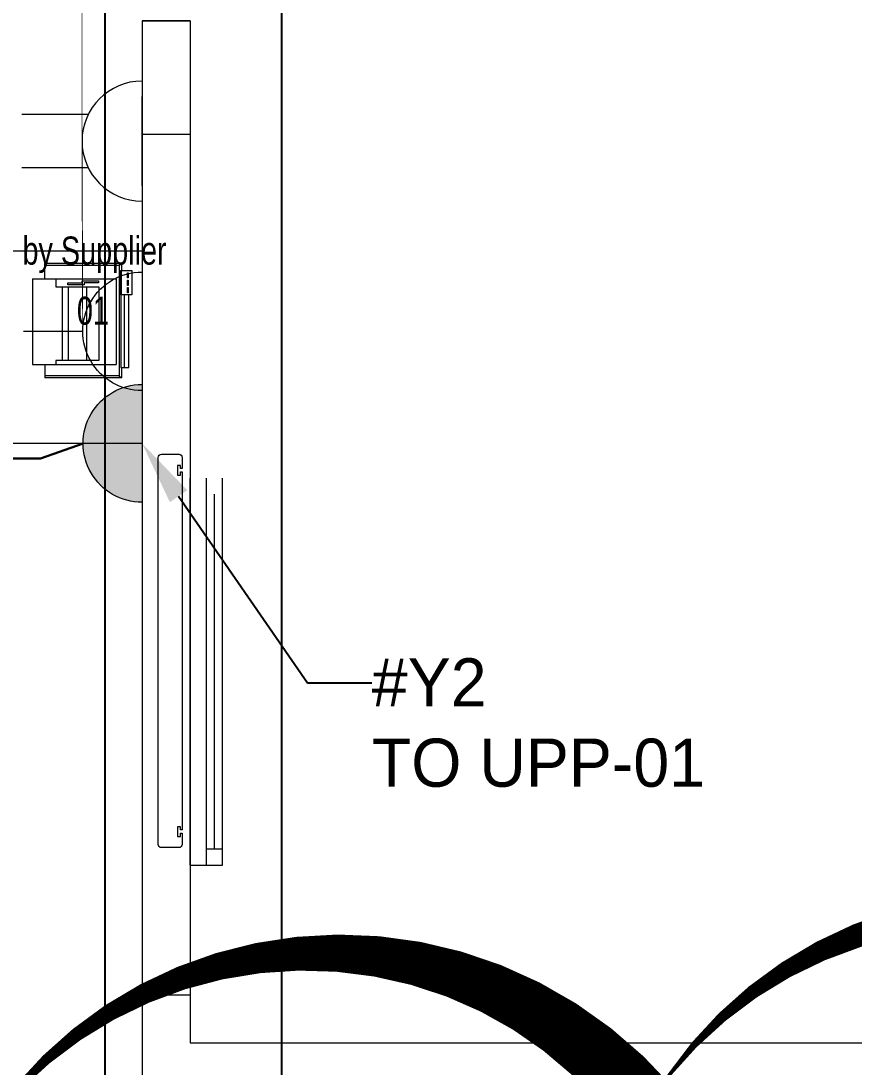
# Model space of a CAD drawing. Header units: metres. Extents: x 75097 to 220695, y -1557923 to -1361206.
# Drawn here: x 107551 to 110144, y -1400610 to -1397353 of the extents above; entities that cross this region are included whole.
import ezdxf
from ezdxf import colors
from ezdxf.entities.mleader import LeaderData, LeaderLine
from ezdxf.math import Vec2, Vec3

# ---------------------------------------------------------------- set-up
doc = ezdxf.new("R2010")
doc.units = ezdxf.units.M
doc.layers.get('0').update_dxf_attribs({"lineweight": 0})
for name, color, linetype, lineweight in [('A-100 - Copy$0$Aluminum', 8, 'Continuous', 0), ('A-100 - Copy$0$Medical Equipment and Furniture', 8, 'Continuous', 0), ('A-100 - Copy$0$Walls', 8, 'Continuous', 0), ('A-100 - Copy$0$Wooden Joinery', 8, 'Continuous', 0), ('E-LG', 245, 'Continuous', 30)]:
    doc.layers.add(name, color=color, linetype=linetype, lineweight=lineweight)
doc.layers.add('A-100 - Copy$0$axes', color=8, linetype='Continuous')
for name, color, linetype, lineweight, true_color in [('E-POWR', 7, 'Continuous', 9, 0x4e7e3e), ('E-PW', 7, 'Continuous', 9, 0x4e7e3e), ('REV 01', 7, 'Continuous', 0, 0xe41b4d)]:
    doc.layers.add(name, color=color, linetype=linetype, lineweight=lineweight, true_color=true_color)
doc.styles.add('A-100 - Copy$0$X3G_ENTITY_257CFD', font='swisscl.ttf', dxfattribs={"height": 200})
doc.styles.get("Standard").update_dxf_attribs({"font": 'GOTHIC.TTF'})

# ---------------------------------------------------------------- blocks, each defined once
blk = doc.blocks.new('GI-041_dwg_E-SKT2-3902840-GI-041')
at = {"layer": 'E-POWR'}
blk.add_line((0.1982021146646263, -2.45581446779e-05), (-0.1982021168377471, -2.45581446779e-05), dxfattribs=at)
at = {"layer": 'E-PW'}
for p, q in [((-0.0878750364168251, 0.1765242649987976), (-0.0878750364168251, 0.3943528604652037)), ((0.08778754864800098, 0.1765677902202692), (0.08778754864800098, 0.3943963854908987)), ((-0.146567685122136, -3.63165017916e-05), (0.146567685122136, -3.63165017916e-05))]:
    blk.add_line(p, q, dxfattribs=at)
blk.add_arc((0, 0), 0.1971873175250299, 0.0141965466676067, 180.0141965466672, dxfattribs=at)
blk = doc.blocks.new('NORMAL SOCKET')
at = {"layer": 'E-POWR'}
for p, q in [((1.421169145032763e-06, 307.6799999489449), (2.84230918623507e-06, 615.359999897657)), ((-307.6799955585448, 4.654284566640854e-07), (307.6799955138122, -4.654284566640854e-07))]:
    blk.add_line(p, q, dxfattribs=at)
blk.add_ellipse((0, 0), major_axis=(32.75230417925279, 305.931804444962), ratio=0.9999999853257265, start_param=4.819040293203757, end_param=7.960632946793556, dxfattribs=at)
blk = doc.blocks.new('GI-041_dwg_UPS-E-SKT1-3902843-GI-041')
at = {"layer": 'E-POWR'}
blk.add_hatch(color=256, dxfattribs=at).paths.add_polyline_path([(-0.198721839115216, -0.0004678860423045308), (0.1987218393664737, -0.0004678859802649072), (0.1929473439593904, 0.04708936302624725), (0.1759594502564358, 0.09188275760414599), (0.1487454328911434, 0.131309068477926), (0.1128868716338571, 0.163076981768409), (0.07046773572428298, 0.1853402618268195), (0.02395327115419768, 0.1968050477398926), (-0.02395327046878177, 0.1968050478231651), (-0.07046773507872091, 0.1853402620717944), (-0.1128868710656941, 0.1630769821608487), (-0.1487454324334177, 0.1313090689950254), (-0.1759594499357706, 0.0918827582158533), (-0.1929473437944459, 0.04708936369701413)], flags=0)
for p, q in [((0, 0.1982539537129924), (0, 0.3969977126980666)), ((-0.1987218391150236, -0.0004678860423155128), (0.1987218397553079, -0.0004678860423155128)), ((-0.1473219806794077, -0.0004678855766542255), (0.1473219828912988, -0.0004678855766542255))]:
    blk.add_line(p, q, dxfattribs=at)
blk.add_arc((0, -0.0004678856348618864), 0.1987218393666664, 359.999999897387, 179.9999998973871, dxfattribs=at)
blk = doc.blocks.new('A-100 - Copy$0$ITPPLT2C-P')
for p, q in [((0, 0), (0, -0.2262204004218802)), ((0.025182078126818, 0), (0, 0)), ((0.0139469971181825, 0), (0.0139469971181825, -0.2262204004218802)), ((0.025182078126818, 0), (0.0139469971181825, 0)), ((0.0228575785877183, 0.0317681601154618), (0.2618394660530612, 0.0317681601154618)), ((0.0304122020024806, 0.025569494755473), (0.0228575785877183, 0.0317681601154618)), ((0.0228575785877183, 0), (0.0228575785877183, 0.0317681601154618)), ((0.025182078126818, -0.2262204004218802), (0.025182078126818, 0)), ((0.0304122020024806, -0.3182318398612551), (0.0304122020024806, 0.025569494755473)), ((0.0304122020024806, 0.025569494755473), (0.2618394660530612, 0.025569494755473)), ((0.2618394660530612, -0.0095885605551302), (0.2618394660530612, 0.0317681601154618)), ((0.0400976167293266, -0.2768751191906631), (0.0400976167293266, -0.0095885605551302)), ((0.2999999999301508, -0.0095885605551302), (0.0400976167293266, -0.0095885605551302)), ((0.0939485223498196, -0.2514993327204138), (0.0939485223498196, -0.0221795996185392)), ((0.0939485223498196, -0.0221795996185392), (0.2274135366315022, -0.0221795996185392)), ((0.1321090562269092, -0.2514993327204138), (0.1321090562269092, -0.0221795996185392)), ((0.1894467110978439, -0.2514993327204138), (0.1894467110978439, -0.0221795996185392)), ((0.2082364155212417, -0.2514993327204138), (0.2082364155212417, -0.0221795996185392)), ((0.2274135366315022, -0.0221795996185392), (0.2274135366315022, -0.0095885605551302)), ((0.2999999999301508, -0.2768751191906631), (0.2999999999301508, -0.0095885605551302)), ((-0.0091042898129672, -0.2262204004218802), (0.0267317444086075, -0.2262204004218802)), ((-0.0091042898129672, -0.3023477597744204), (-0.0091042898129672, -0.2262204004218802)), ((-0.0087168732425198, -0.2262204004218802), (0.0236324117286131, -0.2262204004218802)), ((-0.0087168732425198, -0.3023477597744204), (-0.0087168732425198, -0.2262204004218802)), ((0, -0.2262204004218802), (0.025182078126818, -0.2262204004218802)), ((0.0139469971181825, -0.2262204004218802), (0.025182078126818, -0.2262204004218802)), ((0.0236324117286131, -0.2262204004218802), (0.0236324117286131, -0.3023477597744204)), ((0.0267317444086075, -0.2262204004218802), (0.0267317444086075, -0.3023477597744204)), ((0.0023244994226843, -0.2494653956382535), (0.0023244994226843, -0.2333876072661951)), ((0.0023244994226843, -0.2333876072661951), (0.0044552907347679, -0.2333876072661951)), ((0.0044552907347679, -0.2494653956382535), (0.0023244994226843, -0.2494653956382535)), ((0.0023244994226843, -0.2721292659989558), (0.0023244994226843, -0.2562451859121211)), ((0.0023244994226843, -0.2562451859121211), (0.0044552907347679, -0.2562451859121211)), ((0.0044552907347679, -0.2333876072661951), (0.0044552907347679, -0.2494653956382535)), ((0.0044552907347679, -0.2562451859121211), (0.0044552907347679, -0.2721292659989558)), ((0.2274135366315022, -0.2514993327204138), (0.0939485223498196, -0.2514993327204138)), ((0.1394699712982401, -0.2575042898533866), (0.1900278360117227, -0.2575042898533866)), ((0.1394699712982401, -0.2640903717838228), (0.1394699712982401, -0.2575042898533866)), ((0.1900278360117227, -0.2575042898533866), (0.1900278360117227, -0.2640903717838228)), ((0.2274135366315022, -0.2768751191906631), (0.2274135366315022, -0.2514993327204138)), ((0.0044552907347679, -0.2721292659989558), (0.0023244994226843, -0.2721292659989558)), ((0.0023244994226843, -0.2949868446448818), (0.0023244994226843, -0.2792964728432707)), ((0.0023244994226843, -0.2792964728432707), (0.0044552907347679, -0.2792964728432707)), ((0.0044552907347679, -0.2792964728432707), (0.0044552907347679, -0.2949868446448818)), ((0.2999999999301508, -0.2768751191906631), (0.0400976167293266, -0.2768751191906631)), ((0.0947233554907143, -0.2700953289167955), (0.0947233554907143, -0.2640903717838228)), ((0.0947233554907143, -0.2640903717838228), (0.1394699712982401, -0.2640903717838228)), ((0.1456686367746443, -0.2700953289167955), (0.0947233554907143, -0.2700953289167955)), ((0.1900278360117227, -0.2640903717838228), (0.1456686367746443, -0.2640903717838228)), ((0.1456686367746443, -0.2640903717838228), (0.1456686367746443, -0.2700953289167955)), ((0.2618394660530612, -0.2768751191906631), (0.2618394660530612, -0.3246242135646753)), ((0.0267317444086075, -0.3023477597744204), (-0.0091042898129672, -0.3023477597744204)), ((0.0236324117286131, -0.3023477597744204), (-0.0087168732425198, -0.3023477597744204)), ((0.0044552907347679, -0.2949868446448818), (0.0023244994226843, -0.2949868446448818)), ((0.0228575785877183, -0.3246242135646753), (0.0228575785877183, -0.3023477597744204)), ((0.0304122020024806, -0.3182318398612551), (0.0228575785877183, -0.3246242135646753)), ((0.0228575785877183, -0.3246242135646753), (0.2618394660530612, -0.3246242135646753)), ((0.0304122020024806, -0.3182318398612551), (0.2618394660530612, -0.3182318398612551))]:
    blk.add_line(p, q)
blk = doc.blocks.new('A-100 - Copy')
at = {"layer": 'A-100 - Copy$0$Aluminum'}
for p, q in [((108078.2743959585, -1399981.357543816, -0.9457459681705447), (108078.2743959585, -1398776.745253486, -0.9457453140116856)), ((108128.2743959585, -1399981.357543816, -0.9457459681705447), (108128.2743959585, -1398776.745253486, -0.9457453140116856)), ((108178.2743959585, -1399981.357543816, -0.9457459681705447), (108178.2743959585, -1398776.745253486, -0.9457453140116856)), ((108153.2743959585, -1399931.357543816, -0.9457459681705447), (108153.2743959585, -1398826.745253486, -0.9457453140116856)), ((108178.2743959581, -1399931.357543816, -0.9457459681705447), (108128.2743959581, -1399931.357543816, -0.9457459681705447)), ((108078.2743959585, -1399981.357543816, -0.9457459681705447), (108178.2743959585, -1399981.357543816, -0.9457459681705447))]:
    blk.add_line(p, q, dxfattribs=at)
at = {"layer": 'A-100 - Copy$0$Aluminum', "elevation": -1.178054086281577e-06}
for points in [[(108078.2743959581, -1397352.689813331), (107928.2743959581, -1397352.689813331), (107928.2738487837, -1400385.189826766)], [(107928.2743959581, -1397352.68983908), (108078.2743959581, -1397352.68983908), (108078.2749431327, -1400385.189852516)]]:
    blk.add_lwpolyline(points, dxfattribs=at)
at = {"layer": 'A-100 - Copy$0$axes'}
for p, q in [((107813.2749688816, -1477297.3676418, -5.890273202524554e-07), (107813.2749688819, -1366691.830093754, -5.890273202524554e-07)), ((108363.2749688816, -1477297.3676418, -5.890273202524554e-07), (108363.2749688819, -1366691.830093754, -5.890273202524554e-07))]:
    blk.add_line(p, q, dxfattribs=at)
at = {"layer": 'A-100 - Copy$0$Medical Equipment and Furniture', "elevation": -0.9457464920416063}
blk.add_lwpolyline([(107928.2743959585, -1398668.077080616), (105050.3177377479, -1398668.077080616), (105050.3177377479, -1398068.077080616), (107928.2743959585, -1398068.077080616)], close=True, dxfattribs=at)
at = {"layer": 'A-100 - Copy$0$Walls'}
for p, q in [((107928.2732039047, -1400385.189878265, -1.385550925547818e-06), (108078.2749431327, -1400385.189852516, -1.178054086281577e-06)), ((107928.2749431327, -1400385.189878265, -1.178054086281577e-06), (107928.2750203807, -1400835.189811602, 0.3498086994983929)), ((108078.2749431327, -1400385.189852516, -1.178054086281577e-06), (108078.2749688821, -1400535.189837352, 0.1166021199492038)), ((108078.2749688821, -1400535.189837352, 0.1166021199492038), (112616.9250455457, -1400535.188599418, 3.644710667590215))]:
    blk.add_line(p, q, dxfattribs=at)
at = {"layer": 'A-100 - Copy$0$Wooden Joinery', "elevation": -0.9457461975507631}
blk.add_lwpolyline([(108078.2743959585, -1397706.745180785), (107928.2743959585, -1397706.745180785), (107928.2743959585, -1399981.357543816)], dxfattribs=at)
at = {"layer": 'A-100 - Copy$0$Wooden Joinery', "elevation": -0.9457464920637921}
blk.add_lwpolyline([(108048.2743959585, -1399891.745253486), (108048.2743959585, -1399881.745253486), (108053.2743959585, -1399881.745253486), (108053.2743959585, -1399916.745253486, -0.4142135623730951), (108043.2743959585, -1399926.745253486), (107988.2743959585, -1399926.745253486, -0.4142135623730951), (107978.2743959585, -1399916.745253486), (107978.2743959585, -1398711.745253486, -0.4142135623730951), (107988.2743959585, -1398701.745253486), (108043.2743959585, -1398701.745253486, -0.414213562373095), (108053.2743959585, -1398711.745253486), (108053.2743959585, -1398746.745253486), (108048.2743959585, -1398746.745253486), (108048.2743959585, -1398736.745253486), (108038.2743959585, -1398736.745253486), (108038.2743959585, -1398766.745253486), (108048.2743959585, -1398766.745253486), (108048.2743959585, -1398756.745253486), (108053.2743959585, -1398756.745253486), (108053.2743959585, -1399871.745253486), (108048.2743959585, -1399871.745253486), (108048.2743959585, -1399861.745253486), (108038.2743959585, -1399861.745253486), (108038.2743959585, -1399891.745253486)], format="xyb", close=True, dxfattribs=at)
at = {"layer": 'A-100 - Copy$0$Medical Equipment and Furniture', "extrusion": (7.774245386898662e-06, -2.553682532905907e-17, -0.9999999999697806), "xscale": -1000.000000000003, "yscale": 1000.000000000003, "zscale": 1000, "rotation": 180.0000000001836}
blk.add_blockref('A-100 - Copy$0$ITPPLT2C-P', (-107887.5316369815, -1398432.282177984, 4.144887355132031), dxfattribs=at)
at = {"layer": 'A-100 - Copy$0$Medical Equipment and Furniture', "insert": (106828.3616340715, -1398023.978282502, -1.891492100587342), "char_height": 87.47307164393663, "width": 3260.53706408931, "attachment_point": 2, "style": 'A-100 - Copy$0$X3G_ENTITY_257CFD'}
blk.add_mtext('Requirements of Central Station to be Provided by Supplier', dxfattribs=at)
at = {"layer": 'A-100 - Copy$0$Medical Equipment and Furniture', "insert": (107775.4051504135, -1398211.31392085, -3.30761601505815), "char_height": 87.47307164393662, "attachment_point": 2, "style": 'A-100 - Copy$0$X3G_ENTITY_257CFD'}
blk.add_mtext('01', dxfattribs=at)

msp = doc.modelspace()

# ---------------------------------------------------------------- linework, layer by layer
at = {"layer": 'E-LG', "color": 1, "elevation": -5.890273202524554e-07}
msp.add_lwpolyline([(107744.8461893495, -1398668.077080616), (107611.9388486691, -1398714.86749853), (105754.125585888, -1398714.86749853), (105294.2842182094, -1398596.687808188), (105741.4806259327, -1398786.997375429), (105741.4806259327, -1407604.279555828), (103703.4933789323, -1407604.279555828), (103401.5475906507, -1407604.279555828), (103688.2328465597, -1407738.147543226), (107542.4964261298, -1407738.147543226), (107542.4964261298, -1410371.416429522), (107744.846761897, -1410463.820650232), (107545.8073366118, -1410575.094767761), (107545.8073366118, -1413985.430843033), (107744.846761897, -1414061.213958505), (107544.4225184272, -1414159.913734944), (107544.4225184272, -1417307.803265232)], dxfattribs=at)
at = {"layer": 'E-POWR', "const_width": 3}
msp.add_lwpolyline([(114868.6670130201, -1381427.689811559), (114868.6670130201, -1389323.942672383), (110435.9274425111, -1389323.942672383), (110435.9274425111, -1387490.193672577), (107884.6414618588, -1387490.193672577), (107883.416371318, -1390739.249961031), (107523.2740034136, -1390739.249961031), (107523.2740034136, -1391521.778046414), (107523.2740034136, -1392072.084651957), (107882.5992429776, -1392072.084651957), (107881.8330083973, -1393321.905493364), (107881.8330083973, -1396908.453770527), (107741.4103622683, -1396908.453770527), (107741.4103622683, -1397726.922472298), (107743.6663959892, -1398319.244005323)], dxfattribs=at)

# ---------------------------------------------------------------- block references
at = {"xscale": -923.0399999999992, "yscale": 923.0399999999992, "zscale": 923.0399999999992, "rotation": 90}
msp.add_blockref('GI-041_dwg_UPS-E-SKT1-3902843-GI-041', (107927.8425188021, -1398668.077080616, -0.9457464920416063), dxfattribs=at)
at = {"layer": 'E-POWR', "color": 85, "extrusion": (0, 0, -1), "xscale": -947.6469886575185, "yscale": 947.6469886575185, "zscale": -947.6469886575185, "rotation": 269.992776051469}
msp.add_blockref('GI-041_dwg_E-SKT2-3902840-GI-041', (-107928.2743284371, -1397726.898912173, 1.178054086281577e-06), dxfattribs=at)
at = {"layer": 'E-POWR', "color": 85, "xscale": -0.6, "yscale": 0.6, "zscale": 0.6, "rotation": 89.99999999999905}
msp.add_blockref('NORMAL SOCKET', (107928.2743959586, -1398319.244004471, -0.9457461975507631), dxfattribs=at)

# ---------------------------------------------------------------- next in the draw order: block references
msp.add_blockref('A-100 - Copy', (0, 0))

# ---------------------------------------------------------------- next in the draw order: linework, layer by layer
at = {"layer": 'REV 01', "color": 3, "elevation": -2.362652925575315}
msp.add_lwpolyline([(107394.4610124093, -1400870.792555461, 0, 210.7430408417459, -0.52056705), (109497.7414720776, -1400738.602410972, 0, 210.7430408417459, -0.52056705), (111601.0219317459, -1400606.412266483, 0, 210.7430408417459, -0.52056705), (113298.0535708055, -1400903.936591813, 0, 210.7430408417459, -0.52056705), (113284.0575799326, -1403011.320524218, 0, 210.7430408417459, -0.52056705), (112204.5656044017, -1404062.925002559, 0, 210.7430408417459, -0.52056705), (110097.3983155774, -1404096.225801818, 0, 210.7430408417459, -0.52056705), (107990.231026753, -1404129.526601077, 0, 210.7430408417459, -0.52056705), (107349.3559096239, -1402709.275579465, 0, 210.7430408417459, -0.52056705)], format="xyseb", close=True, dxfattribs=at)

# ---------------------------------------------------------------- next in the draw order: leaders
at = {"layer": 'E-POWR'}
ml = msp.add_multileader_mtext('Standard', dxfattribs=at)
ml.set_content('#Y2\\PTO UPP-01', color=256)
ml.set_leader_properties()
ml.build(insert=Vec2(0, 0))
ml.multileader.update_dxf_attribs({"text_right_attachment_type": 6, "dogleg_length": 200, "arrow_head_size": 200})
ctx = ml.context
ctx.base_point, ctx.char_height, ctx.arrow_head_size, ctx.landing_gap_size, ctx.plane_origin = Vec3(108643.2587532403, -1399414.195419849, -0.9457464920416063), 150, 200, 0.09, Vec3(109282.3829604268, -1399591.199604104, -0.9457464920416063)
ctx.right_attachment = 6
notes = []
notes.append((ctx, [(0, (1, 1, 0), (108443.2587532403, -1399414.195419849, -0.9457464920416063), (1, 0), 200, [(0, [(107928.2743963346, -1398668.077080616, -0.9457464920416063)], 0, [])])]))
ctx.mtext.insert, ctx.mtext.flow_direction = Vec3(108643.3487532403, -1399337.308948061, -0.9457464920416063), 5
for ctx, leaders in notes:
    for number, flags, end, landing, length, lines in leaders:
        leader = LeaderData()
        leader.index, (leader.has_last_leader_line, leader.has_dogleg_vector, leader.attachment_direction) = number, flags
        leader.last_leader_point, leader.dogleg_vector, leader.dogleg_length = Vec3(end), Vec3(landing), length
        for number, points, colour, breaks in lines:
            line = LeaderLine()
            line.index, line.vertices, line.color, line.breaks = number, Vec3.list(points), colors.encode_raw_color(colour), breaks
            leader.lines.append(line)
        ctx.leaders.append(leader)

doc.saveas('drawing.dxf')
